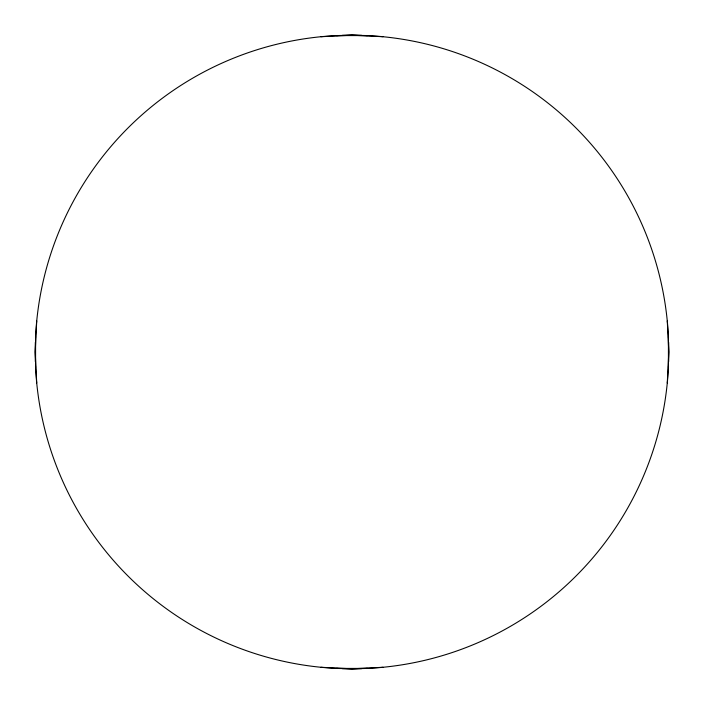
<?xml version="1.0" encoding="UTF-8"?>
<svg xmlns="http://www.w3.org/2000/svg" width="704" height="704" viewBox="0 0 704 704"><rect width="100%" height="100%" fill="white"/><g stroke="black" fill="none" stroke-linecap="round" stroke-linejoin="round"><path stroke-width="1.06" d="M35.578 336.459L35.578 367.541M668.422 367.541L668.422 336.459M36.722 320.945L35.2 352L36.722 383.055M667.278 383.055L668.8 352L667.278 320.945M320.945 36.722L352 35.2L367.541 35.578L336.459 35.578L352 35.2L383.055 36.722M383.055 667.278L352 668.8L336.459 668.422L367.541 668.422L352 668.8L320.945 667.278M668.65 342.311A316.8 316.8 0 0 1 668.65 361.689M668.492 366.001A316.8 316.8 0 0 1 366.001 668.492M361.689 668.65A316.8 316.8 0 0 1 342.311 668.65M337.999 668.492A316.8 316.8 0 0 1 35.508 366.001M35.35 361.689A316.8 316.8 0 0 1 35.35 342.311M35.508 337.999A316.8 316.8 0 0 1 337.999 35.508M342.311 35.35A316.8 316.8 0 0 1 361.689 35.35M366.001 35.508A316.8 316.8 0 0 1 668.492 337.999"/></g></svg>
